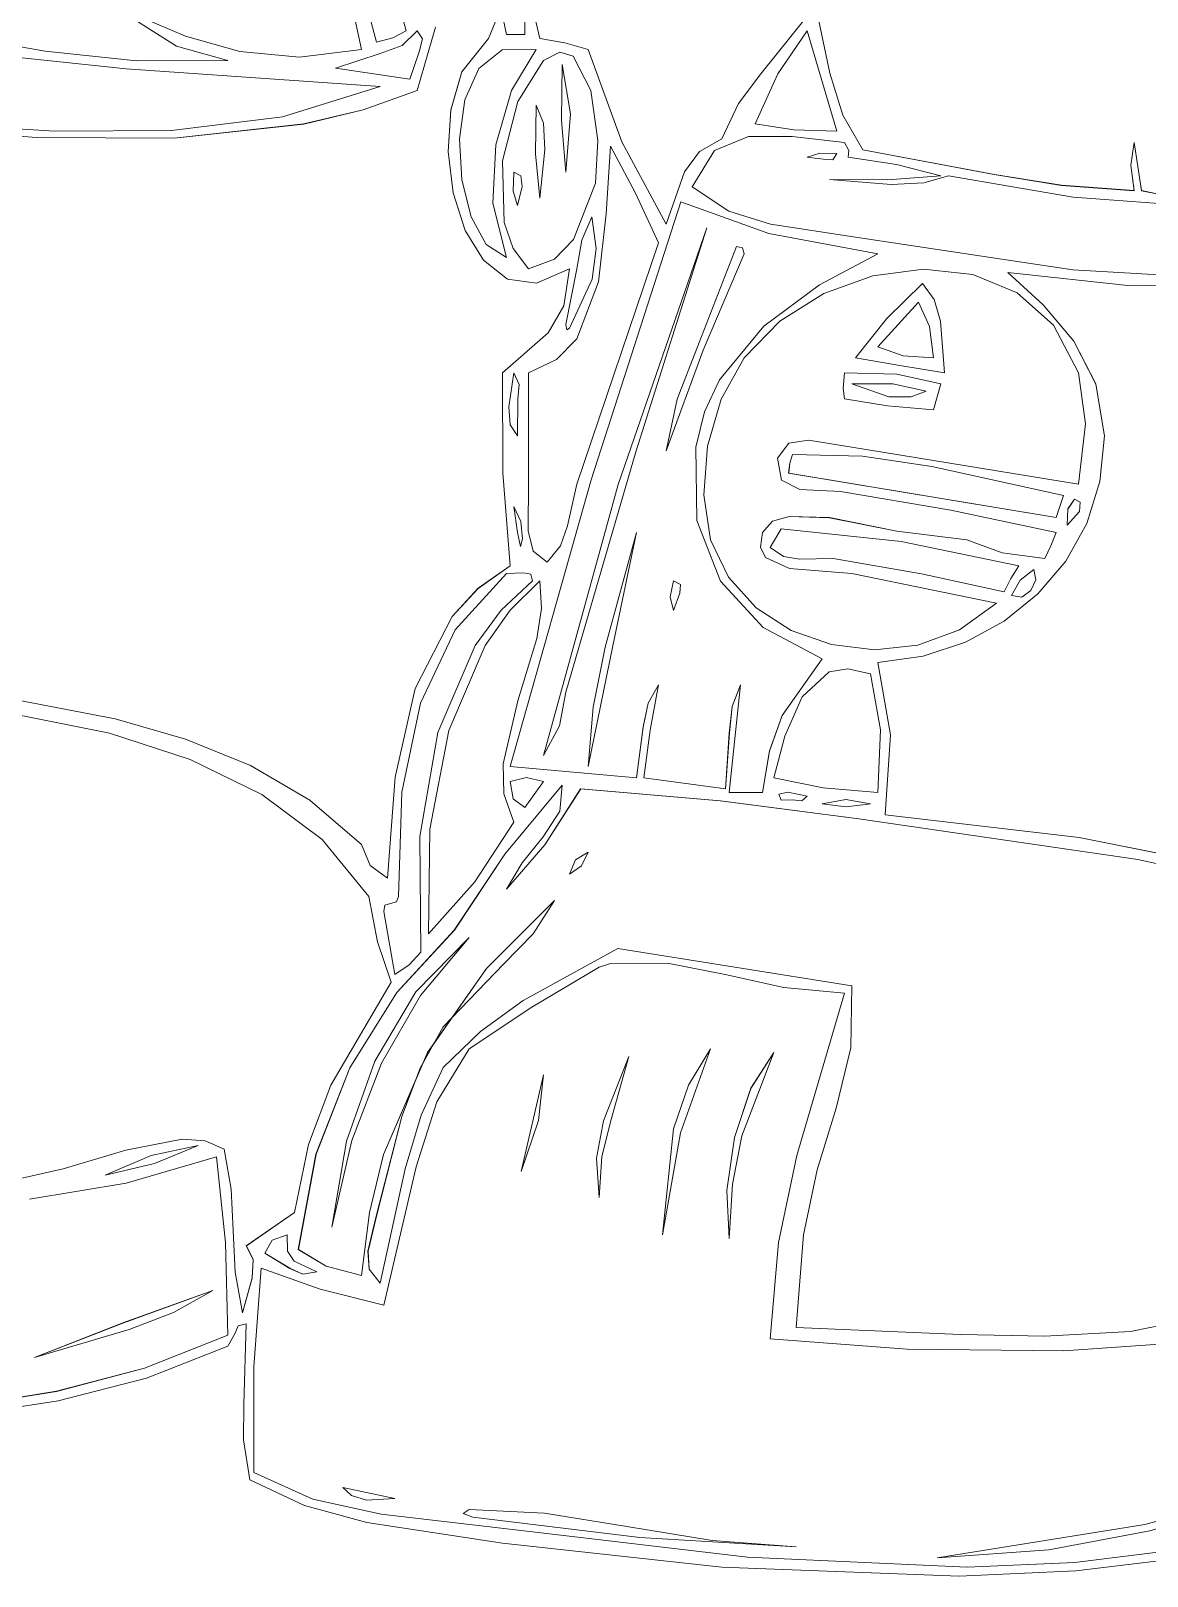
# Model space of a CAD drawing. Header units: inches. Extents: x 9 to 288, y -355 to -66.
# Drawn here: x 112.6 to 180, y -354.9 to -261.6 of the extents above; entities that cross this region are included whole.
import ezdxf

# ---------------------------------------------------------------- set-up
doc = ezdxf.new("R2010")
doc.units = ezdxf.units.IN
doc.header["$MEASUREMENT"] = 0
doc.layers.add('Layer 1', color=7, linetype='Continuous')

msp = doc.modelspace()

# ---------------------------------------------------------------- linework, layer by layer
at = {"layer": 'Layer 1', "color": 7, "lineweight": 9}
for points in [[(102.725, -260.912), (113.456, -262.799), (118.979, -263.389), (124.489, -263.38), (121.396, -262.515), (118.821, -260.883), (116.837, -258.593), (115.514, -255.751), (109.212, -253.416), (102.725, -251.264), (102.54, -251.751), (102.276, -252.161), (102.173, -251.143), (101.379, -250.815), (101.338, -253.363), (101.705, -255.931), (102.725, -260.912), (102.725, -260.912)], [(101.378, -250.815), (102.172, -251.143), (102.276, -252.161), (102.539, -251.751), (102.725, -251.264), (109.211, -253.416), (115.514, -255.751), (116.837, -258.593), (118.82, -260.883), (121.395, -262.515), (124.489, -263.38), (118.979, -263.389), (113.456, -262.799), (102.724, -260.912), (101.705, -255.931), (101.338, -253.363), (101.378, -250.815), (101.378, -250.815)], [(134.075, -257.098), (135.258, -261.585), (134.452, -262.013), (133.464, -262.259), (132.193, -257.405)], [(132.193, -257.405), (133.464, -262.258), (134.452, -262.012), (135.258, -261.584)], [(119.104, -260.688), (121.935, -261.91), (125.227, -262.828), (128.824, -263.18), (132.567, -262.708), (131.539, -257.914)], [(131.539, -257.914), (132.567, -262.708), (128.824, -263.18), (125.227, -262.828), (121.935, -261.91), (119.104, -260.688)], [(142.663, -259.117), (143.336, -262.034), (144.853, -262.312), (146.253, -262.709), (148.297, -268.294), (150.966, -273.254), (152.07, -270.095), (152.984, -268.877), (154.331, -268.094), (155.348, -265.969), (156.69, -264.17), (159.492, -260.688), (159.267, -258.668), (155.72, -258.3), (151.414, -258.345), (142.663, -259.117), (142.663, -259.117)], [(102.275, -261.585), (100.925, -260.544), (99.166, -260.035), (94.646, -259.566), (91.811, -259.298), (89.548, -259.497), (87.927, -260.514), (87.017, -262.706), (91.204, -264.464), (96.123, -265.726), (106.987, -267.194), (114.018, -267.644), (121.092, -267.593), (127.79, -266.782), (133.688, -264.951), (118.362, -263.885), (110.144, -263.019), (102.275, -261.585), (102.275, -261.585)], [(133.688, -264.951), (127.79, -266.782), (121.093, -267.593), (114.018, -267.645), (106.987, -267.195), (96.124, -265.727), (91.205, -264.464), (87.018, -262.707), (87.927, -260.515), (89.548, -259.497), (91.812, -259.299), (94.647, -259.566), (99.166, -260.035), (100.925, -260.545), (102.276, -261.585), (110.145, -263.019), (118.362, -263.885), (133.688, -264.951), (133.688, -264.951)], [(142.215, -259.342), (142.434, -260.732), (142.439, -261.81), (141.317, -261.81), (140.868, -259.567), (142.215, -259.342), (142.215, -259.342)], [(140.868, -259.566), (141.317, -261.81), (142.439, -261.81), (142.434, -260.731), (142.215, -259.342), (140.868, -259.566), (140.868, -259.566)], [(159.715, -258.668), (160.856, -264.146), (161.64, -266.672), (162.856, -268.766), (170.793, -270.253), (174.847, -270.912), (179.236, -271.234), (179.041, -269.691), (179.236, -268.317), (179.461, -269.775), (179.685, -271.234), (180.807, -271.458)], [(180.808, -271.457), (179.687, -271.233), (179.463, -269.774), (179.239, -268.316), (179.044, -269.69), (179.239, -271.233), (174.849, -270.911), (170.796, -270.252), (162.858, -268.764), (161.643, -266.671), (160.858, -264.145), (159.718, -258.667), (171.879, -258.806), (184.622, -258.668)], [(140.669, -261.008), (140.236, -262.045), (138.625, -264.054), (137.958, -266.362), (137.8, -268.873), (138.106, -271.369), (138.836, -273.63), (139.946, -275.437), (141.394, -276.572), (143.137, -276.814), (145.132, -275.945), (144.791, -278.185), (143.835, -279.809), (141.093, -282.228), (141.101, -288.278), (141.542, -293.896), (139.612, -295.249), (138.038, -296.956), (135.816, -301.297), (134.606, -306.65), (134.137, -312.745), (133.09, -311.996), (132.567, -310.724), (129.442, -308.045), (125.87, -305.954), (121.928, -304.348), (117.693, -303.124), (108.651, -301.401)], [(108.652, -301.4), (117.694, -303.123), (121.929, -304.347), (125.871, -305.953), (129.442, -308.044), (132.567, -310.724), (133.09, -311.995), (134.137, -312.743), (134.606, -306.649), (135.816, -301.297), (138.038, -296.956), (139.612, -295.248), (141.542, -293.896), (141.101, -288.278), (141.093, -282.227), (143.835, -279.809), (144.791, -278.184), (145.132, -275.945), (143.137, -276.813), (141.394, -276.571), (139.946, -275.437), (138.836, -273.629), (138.106, -271.368), (137.8, -268.873), (137.958, -266.361), (138.625, -264.053), (140.236, -262.045), (140.67, -261.008)], [(104.744, -267.42), (112.947, -268.027), (121.245, -268.057), (129.089, -267.207), (132.67, -266.359), (135.932, -265.177), (137.046, -261.353)], [(135.932, -261.585), (136.256, -262.067), (136.06, -262.845), (135.484, -264.502), (130.996, -263.829), (133.697, -262.94), (135.025, -262.474), (135.932, -261.585), (135.932, -261.585)], [(130.996, -263.829), (135.484, -264.503), (136.06, -262.846), (136.256, -262.068), (135.932, -261.586), (135.025, -262.474), (133.697, -262.941), (130.996, -263.829), (130.996, -263.829)], [(137.046, -261.353), (135.932, -265.176), (135.932, -265.176)], [(159.492, -261.585), (161.287, -267.643), (158.678, -267.559), (156.349, -267.194), (157.711, -264.18), (159.492, -261.585), (159.492, -261.585)], [(156.349, -267.195), (158.678, -267.56), (161.287, -267.644), (159.492, -261.586), (157.711, -264.181), (156.349, -267.195), (156.349, -267.195)], [(143.112, -262.708), (141.626, -265.194), (140.674, -268.46), (140.492, -271.992), (141.317, -275.273), (140.104, -274.49), (139.192, -272.811), (138.636, -270.572), (138.491, -268.108), (138.812, -265.754), (139.652, -263.846), (141.067, -262.719), (143.112, -262.708), (143.112, -262.708)], [(141.317, -275.273), (140.492, -271.992), (140.674, -268.46), (141.626, -265.194), (143.113, -262.708), (141.068, -262.719), (139.652, -263.846), (138.812, -265.754), (138.491, -268.108), (138.636, -270.572), (139.192, -272.811), (140.104, -274.49), (141.317, -275.273), (141.317, -275.273)], [(146.702, -270.785), (146.84, -268.197), (146.413, -265.177), (145.344, -263.108), (144.547, -262.865), (143.561, -263.38), (142.003, -265.839), (141.092, -269.436), (141.192, -273.147), (141.733, -274.724), (142.664, -275.945), (144.221, -275.363), (145.377, -274.187), (146.702, -270.785), (146.702, -270.785)], [(142.663, -275.945), (141.733, -274.725), (141.191, -273.148), (141.092, -269.437), (142.002, -265.839), (143.561, -263.38), (144.546, -262.866), (145.344, -263.109), (146.413, -265.177), (146.84, -268.198), (146.701, -270.785), (145.377, -274.187), (144.221, -275.363), (142.663, -275.945), (142.663, -275.945)], [(144.907, -270.111), (145.19, -266.587), (144.682, -263.605), (144.655, -266.999), (144.907, -270.111), (144.907, -270.111)], [(144.683, -263.605), (145.191, -266.587), (144.908, -270.111), (144.655, -266.999), (144.683, -263.605), (144.683, -263.605)], [(135.932, -265.176), (132.67, -266.359), (129.089, -267.208), (121.245, -268.057), (112.947, -268.027), (104.744, -267.419)], [(143.336, -271.682), (143.64, -268.737), (143.553, -267.161), (143.112, -266.074), (143.084, -269.018), (143.336, -271.682), (143.336, -271.682)], [(143.112, -266.074), (143.553, -267.161), (143.64, -268.738), (143.336, -271.682), (143.084, -269.018), (143.112, -266.074), (143.112, -266.074)], [(142.663, -282.228), (142.663, -288.735), (142.628, -291.78), (142.934, -292.996), (143.785, -293.671), (144.582, -292.68), (145.02, -291.48), (145.581, -288.959), (150.517, -274.375), (149.123, -271.394), (147.6, -268.541), (147.339, -272.627), (146.893, -276.746), (145.566, -280.184), (144.355, -281.425), (142.663, -282.228), (142.663, -282.228)], [(147.6, -268.542), (149.123, -271.394), (150.517, -274.375), (145.58, -288.96), (145.02, -291.481), (144.582, -292.681), (143.785, -293.672), (142.933, -292.997), (142.628, -291.781), (142.663, -288.735), (142.663, -282.229), (144.355, -281.426), (145.566, -280.185), (146.893, -276.746), (147.339, -272.627), (147.6, -268.542), (147.6, -268.542)], [(161.96, -269.214), (162.015, -268.814), (161.736, -268.317), (158.589, -267.965), (155.935, -267.966), (153.881, -268.814), (152.535, -271.009), (154.757, -272.477), (157.27, -273.249), (163.08, -274.15), (175.53, -276.011), (182.142, -276.405)], [(182.142, -276.406), (175.53, -276.011), (163.08, -274.15), (157.27, -273.25), (154.757, -272.478), (152.535, -271.01), (153.881, -268.816), (155.935, -267.966), (158.589, -267.966), (161.736, -268.318), (162.015, -268.816), (161.96, -269.215), (164.89, -269.65), (167.569, -270.336), (167.569, -270.336)], [(159.492, -269.214), (160.251, -268.964), (161.287, -268.99), (161.031, -269.369), (160.632, -269.345), (159.492, -269.214), (159.492, -269.214)], [(161.287, -268.991), (160.251, -268.964), (159.492, -269.215), (160.632, -269.345), (161.031, -269.37), (161.287, -268.991), (161.287, -268.991)], [(183.195, -272.189), (175.56, -271.62), (168.018, -270.335), (166.531, -270.763), (164.563, -270.862), (160.838, -270.56), (164.343, -270.588), (167.569, -270.335), (164.89, -269.65), (161.96, -269.214), (161.96, -269.214)], [(141.99, -272.131), (142.274, -270.983), (142.19, -270.346), (141.766, -270.111), (141.739, -271.26), (141.99, -272.131), (141.99, -272.131)], [(141.766, -270.111), (142.19, -270.345), (142.274, -270.982), (141.991, -272.131), (141.739, -271.26), (141.766, -270.111), (141.766, -270.111)], [(167.569, -270.336), (164.343, -270.588), (160.838, -270.561), (164.563, -270.864), (166.531, -270.765), (168.018, -270.336), (175.56, -271.62), (183.195, -272.189)], [(155.453, -301.076), (154.967, -302.384), (154.785, -303.999), (154.556, -307.358), (149.618, -306.685), (150, -303.814), (150.516, -301.076), (149.889, -302.187), (149.586, -303.622), (149.17, -306.685), (141.542, -306.011), (146.441, -288.698), (151.863, -271.906), (157.177, -273.828), (163.754, -275.046), (160.229, -276.91), (156.866, -279.421), (154.199, -282.662), (153.292, -284.582), (152.76, -286.714), (152.818, -291.151), (154.244, -294.807), (156.835, -297.614), (160.389, -299.504), (157.98, -302.929), (157.206, -305.071), (156.798, -307.581), (154.78, -307.581), (155.453, -301.076), (155.453, -301.076)], [(154.78, -307.582), (156.8, -307.582), (157.207, -305.073), (157.982, -302.931), (160.391, -299.505), (156.837, -297.615), (154.246, -294.808), (152.82, -291.152), (152.761, -286.717), (153.294, -284.583), (154.201, -282.664), (156.868, -279.423), (160.231, -276.912), (163.756, -275.048), (157.179, -273.829), (151.864, -271.908), (146.443, -288.699), (141.543, -306.013), (149.171, -306.687), (149.586, -303.624), (149.89, -302.188), (150.517, -301.077), (150.002, -303.816), (149.619, -306.687), (154.557, -307.36), (154.787, -304.001), (154.968, -302.386), (155.454, -301.077), (154.78, -307.582), (154.78, -307.582)], [(146.478, -272.804), (146.737, -274.726), (146.501, -276.587), (145.131, -279.536), (144.971, -279.642), (144.907, -279.31), (145.585, -275.95), (145.885, -274.231), (146.478, -272.804), (146.478, -272.804)], [(144.907, -279.311), (144.971, -279.643), (145.132, -279.536), (146.501, -276.587), (146.737, -274.726), (146.478, -272.805), (145.885, -274.232), (145.585, -275.951), (144.907, -279.311), (144.907, -279.311)], [(143.561, -305.339), (144.529, -303.545), (144.908, -301.524), (149.129, -287.003), (153.433, -273.477), (148.066, -288.977), (143.561, -305.339), (143.561, -305.339)], [(153.433, -273.477), (149.129, -287.004), (144.907, -301.525), (144.528, -303.545), (143.561, -305.34), (148.066, -288.977), (153.433, -273.477), (153.433, -273.477)], [(155.229, -274.599), (155.587, -274.69), (155.677, -275.048), (153.201, -280.873), (150.966, -286.939), (151.635, -283.815), (152.815, -280.768), (155.229, -274.599), (155.229, -274.599)], [(150.966, -286.94), (153.201, -280.873), (155.677, -275.048), (155.587, -274.69), (155.229, -274.6), (152.815, -280.768), (151.635, -283.816), (150.966, -286.94), (150.966, -286.94)], [(175.872, -288.959), (162.185, -286.717), (159.572, -286.297), (158.374, -286.487), (157.698, -287.39), (157.935, -288.718), (159.05, -289.275), (161.511, -289.409), (168.163, -290.535), (174.525, -291.878), (174.21, -292.684), (173.852, -293.449), (171.272, -293.111), (169.14, -292.326), (164.912, -291.792), (160.838, -290.981), (158.4, -290.909), (157.395, -291.194), (156.798, -291.878), (156.678, -292.759), (156.972, -293.384), (158.43, -294.051), (162.183, -294.346), (170.935, -296.14), (168.687, -297.749), (166.179, -298.674), (163.555, -298.96), (160.955, -298.649), (158.524, -297.788), (156.403, -296.417), (154.733, -294.582), (153.658, -292.326), (153.24, -289.597), (153.468, -286.667), (154.296, -283.818), (155.677, -281.332), (157.829, -279.118), (160.488, -277.447), (163.452, -276.38), (166.522, -275.977), (169.499, -276.3), (172.182, -277.408), (174.373, -279.365), (175.871, -282.229), (176.297, -285.316), (175.872, -288.959), (175.872, -288.959)], [(175.872, -282.228), (174.374, -279.364), (172.183, -277.407), (169.499, -276.298), (166.522, -275.976), (163.452, -276.379), (160.488, -277.446), (157.829, -279.117), (155.677, -281.331), (154.296, -283.817), (153.469, -286.666), (153.241, -289.597), (153.658, -292.325), (154.733, -294.581), (156.403, -296.416), (158.524, -297.786), (160.955, -298.648), (163.555, -298.959), (166.179, -298.673), (168.687, -297.748), (170.935, -296.139), (162.183, -294.345), (158.43, -294.05), (156.973, -293.383), (156.678, -292.758), (156.798, -291.876), (157.395, -291.192), (158.4, -290.908), (160.838, -290.979), (164.912, -291.791), (169.14, -292.325), (171.272, -293.11), (173.852, -293.448), (174.21, -292.683), (174.525, -291.876), (168.164, -290.534), (161.511, -289.408), (159.05, -289.274), (157.935, -288.717), (157.698, -287.389), (158.374, -286.486), (159.572, -286.296), (162.185, -286.715), (175.872, -288.958), (176.297, -285.316), (175.872, -282.228), (175.872, -282.228)], [(186.972, -276.834), (179.045, -276.979), (171.607, -276.17), (173.74, -278.134), (175.603, -280.326), (176.926, -282.908), (177.441, -286.042), (177.174, -288.793), (176.376, -291.328), (175.106, -293.605), (173.424, -295.585), (171.389, -297.228), (169.06, -298.492), (166.495, -299.34), (163.754, -299.729), (164.521, -304.09), (164.203, -308.928), (175.911, -310.3), (186.921, -312.484)], [(186.923, -312.485), (175.912, -310.302), (164.205, -308.93), (164.523, -304.092), (163.756, -299.731), (166.497, -299.341), (169.062, -298.493), (171.391, -297.229), (173.426, -295.586), (175.108, -293.606), (176.378, -291.329), (177.175, -288.795), (177.443, -286.044), (176.928, -282.91), (175.605, -280.327), (173.742, -278.136), (171.608, -276.172), (179.046, -276.981), (186.973, -276.836)], [(166.447, -276.843), (164.303, -278.961), (162.407, -281.331), (165.083, -281.797), (167.793, -282.228), (167.548, -279.108), (167.162, -277.811), (166.447, -276.843), (166.447, -276.843)], [(167.794, -282.228), (165.084, -281.797), (162.408, -281.331), (164.303, -278.961), (166.447, -276.843), (167.162, -277.811), (167.548, -279.108), (167.794, -282.228), (167.794, -282.228)], [(163.755, -280.657), (165.285, -281.209), (167.121, -281.331), (166.877, -279.443), (166.223, -277.965), (163.755, -280.657), (163.755, -280.657)], [(166.223, -277.965), (166.877, -279.443), (167.121, -281.331), (165.285, -281.209), (163.755, -280.657), (166.223, -277.965), (166.223, -277.965)], [(141.766, -282.228), (142.099, -282.941), (142.016, -283.815), (141.991, -286.042), (141.543, -285.383), (141.474, -284.283), (141.766, -282.228), (141.766, -282.228)], [(141.99, -286.042), (142.016, -283.815), (142.099, -282.941), (141.766, -282.228), (141.474, -284.283), (141.542, -285.383), (141.99, -286.042), (141.99, -286.042)], [(161.736, -283.799), (164.335, -284.228), (167.121, -284.473), (167.569, -282.902), (164.897, -282.32), (161.736, -282.227), (161.661, -283.18), (161.736, -283.799), (161.736, -283.799)], [(161.736, -282.228), (164.897, -282.32), (167.569, -282.902), (167.121, -284.473), (164.336, -284.229), (161.736, -283.799), (161.661, -283.18), (161.736, -282.228), (161.736, -282.228)], [(166.672, -283.35), (164.661, -282.893), (162.183, -282.902), (164.423, -283.676), (165.778, -283.68), (166.672, -283.35), (166.672, -283.35)], [(162.183, -282.902), (164.661, -282.893), (166.672, -283.35), (165.778, -283.68), (164.423, -283.676), (162.183, -282.902), (162.183, -282.902)], [(158.595, -287.164), (158.447, -287.69), (158.37, -288.287), (174.524, -290.979), (174.973, -289.633), (167.022, -287.881), (162.841, -287.274), (158.595, -287.164), (158.595, -287.164)], [(174.974, -289.633), (174.525, -290.979), (158.371, -288.287), (158.449, -287.691), (158.596, -287.164), (162.841, -287.274), (167.022, -287.881), (174.974, -289.633), (174.974, -289.633)], [(175.198, -291.427), (175.934, -290.614), (175.97, -290.036), (175.647, -289.856), (175.238, -290.457), (175.198, -291.427), (175.198, -291.427)], [(175.647, -289.857), (175.97, -290.036), (175.934, -290.614), (175.198, -291.428), (175.238, -290.458), (175.647, -289.857), (175.647, -289.857)], [(141.99, -291.876), (142.179, -292.724), (142.294, -292.261), (142.201, -291.212), (141.766, -290.305), (141.99, -291.876), (141.99, -291.876)], [(141.766, -290.306), (142.202, -291.212), (142.295, -292.261), (142.179, -292.724), (141.991, -291.876), (141.766, -290.306), (141.766, -290.306)], [(146.253, -306.012), (147.759, -298.711), (149.17, -291.876), (147.291, -298.804), (146.564, -302.417), (146.253, -306.012), (146.253, -306.012)], [(149.17, -291.876), (147.759, -298.711), (146.253, -306.012), (146.564, -302.417), (147.291, -298.804), (149.17, -291.876), (149.17, -291.876)], [(172.281, -293.896), (171.797, -294.646), (171.384, -295.467), (166.386, -294.367), (161.062, -293.447), (159.028, -293.477), (158.053, -293.329), (157.247, -292.773), (157.921, -291.651), (165.169, -292.426), (172.281, -293.896), (172.281, -293.896)], [(157.921, -291.651), (157.247, -292.774), (158.053, -293.329), (159.028, -293.477), (161.062, -293.448), (166.386, -294.368), (171.384, -295.467), (171.797, -294.647), (172.281, -293.896), (165.169, -292.426), (157.921, -291.651), (157.921, -291.651)], [(142.888, -294.793), (141.011, -296.558), (139.435, -298.698), (137.179, -303.948), (136.094, -310.23), (136.157, -317.23), (135.443, -317.976), (134.586, -318.577), (133.913, -314.762), (133.978, -314.378), (134.323, -314.274), (134.686, -314.189), (134.811, -313.864), (135.011, -307.557), (136.133, -302.173), (138.22, -297.754), (141.317, -294.344), (142.361, -294.31), (142.79, -294.386), (142.888, -294.793), (142.888, -294.793)], [(141.317, -294.344), (138.22, -297.754), (136.132, -302.173), (135.01, -307.557), (134.811, -313.864), (134.687, -314.189), (134.323, -314.274), (133.978, -314.378), (133.913, -314.762), (134.586, -318.577), (135.443, -317.975), (136.157, -317.23), (136.095, -310.229), (137.179, -303.948), (139.436, -298.698), (141.011, -296.558), (142.888, -294.793), (142.79, -294.386), (142.361, -294.31), (141.317, -294.344), (141.317, -294.344)], [(141.766, -309.378), (139.41, -312.967), (136.605, -316.11), (136.705, -309.787), (137.844, -303.842), (140.047, -298.701), (141.554, -296.566), (143.336, -294.793), (143.448, -296.476), (143.158, -298.268), (142.001, -302.045), (141.119, -305.841), (141.173, -307.66), (141.766, -309.378), (141.766, -309.378)], [(143.336, -294.793), (141.554, -296.566), (140.047, -298.701), (137.844, -303.842), (136.705, -309.787), (136.605, -316.11), (139.41, -312.967), (141.766, -309.378), (141.173, -307.66), (141.119, -305.841), (142.001, -302.045), (143.158, -298.268), (143.448, -296.476), (143.336, -294.793), (143.336, -294.793)], [(151.415, -296.588), (151.794, -295.534), (151.833, -295.022), (151.415, -294.793), (151.214, -295.768), (151.415, -296.588), (151.415, -296.588)], [(151.415, -294.793), (151.833, -295.021), (151.794, -295.534), (151.415, -296.588), (151.214, -295.768), (151.415, -294.793), (151.415, -294.793)], [(173.178, -294.12), (173.309, -294.733), (173.008, -295.376), (172.456, -295.784), (171.832, -295.69), (172.348, -294.747), (173.178, -294.12), (173.178, -294.12)], [(171.832, -295.69), (172.456, -295.785), (173.008, -295.377), (173.309, -294.734), (173.178, -294.12), (172.348, -294.747), (171.832, -295.69), (171.832, -295.69)], [(163.306, -300.403), (163.923, -303.784), (163.755, -307.582), (160.455, -307.292), (157.473, -306.685), (158.149, -304.172), (159.182, -301.798), (160.818, -300.297), (161.94, -300.103), (163.306, -300.403), (163.306, -300.403)], [(157.473, -306.685), (160.455, -307.292), (163.755, -307.582), (163.923, -303.784), (163.306, -300.403), (161.94, -300.103), (160.818, -300.297), (159.182, -301.798), (158.149, -304.172), (157.473, -306.685), (157.473, -306.685)], [(110.802, -331.143), (114.541, -330.309), (118.335, -329.171), (121.728, -328.514), (123.132, -328.611), (124.264, -329.123), (124.695, -331.525), (124.813, -334.021), (124.937, -336.537), (125.385, -338.995), (125.955, -336.897), (126.016, -335.79), (125.61, -334.956), (128.527, -332.936), (129.365, -328.837), (130.719, -325.256), (134.361, -319.025), (133.529, -316.604), (133.014, -313.864), (130.185, -310.421), (126.538, -307.701), (122.213, -305.594), (117.352, -303.989), (106.573, -301.849)], [(106.574, -301.848), (117.353, -303.988), (122.215, -305.593), (126.54, -307.7), (130.186, -310.42), (133.016, -313.863), (133.53, -316.603), (134.363, -319.024), (130.72, -325.255), (129.366, -328.836), (128.529, -332.935), (125.611, -334.955), (126.018, -335.787), (125.957, -336.896), (125.387, -338.994), (124.939, -336.536), (124.815, -334.02), (124.696, -331.523), (124.265, -329.121), (123.133, -328.61), (121.73, -328.513), (118.337, -329.17), (114.542, -330.307), (110.803, -331.142)], [(143.561, -306.91), (142.439, -308.481), (141.725, -307.961), (141.542, -306.91), (142.529, -306.68), (143.561, -306.91), (143.561, -306.91)], [(141.542, -306.91), (141.724, -307.961), (142.439, -308.481), (143.561, -306.91), (142.528, -306.68), (141.542, -306.91), (141.542, -306.91)], [(187.329, -338.442), (179.013, -340.118), (173.853, -340.414), (168.746, -340.31), (158.818, -339.893), (159.267, -334.284), (160.096, -330.355), (161.239, -326.648), (162.125, -323), (162.183, -319.251), (155.114, -318.13), (148.048, -317.007), (142.327, -320.148), (139.756, -322.01), (137.502, -324.187), (136.162, -327.054), (135.211, -330.31), (133.688, -337.201), (133.028, -336.356), (132.96, -335.268), (133.463, -333.161), (135.002, -327.137), (136.102, -324.226), (137.502, -321.719), (141.164, -317.917), (142.934, -316.117), (144.233, -314.09), (140.12, -318.202), (136.548, -323.289), (133.901, -329.442), (133.045, -332.946), (132.566, -336.753), (130.437, -336.188), (128.751, -335.181), (129.819, -329.427), (131.863, -324.214), (134.706, -319.661), (138.174, -315.885), (141.22, -311.303), (144.681, -307.134), (144.54, -308.703), (143.541, -310.26), (142.271, -311.825), (141.317, -313.416), (141.317, -313.416)], [(144.683, -307.134), (141.222, -311.302), (138.176, -315.885), (134.708, -319.661), (131.864, -324.214), (129.821, -329.427), (128.753, -335.181), (130.439, -336.188), (132.567, -336.753), (133.046, -332.947), (133.903, -329.442), (136.549, -323.29), (140.122, -318.203), (144.235, -314.09), (142.935, -316.117), (141.166, -317.917), (137.504, -321.719), (136.103, -324.226), (135.004, -327.137), (133.465, -333.161), (132.962, -335.268), (133.029, -336.356), (133.689, -337.201), (135.213, -330.31), (136.163, -327.054), (137.504, -324.187), (139.758, -322.01), (142.328, -320.148), (148.05, -317.007), (155.116, -318.13), (162.186, -319.251), (162.128, -323), (161.241, -326.648), (160.098, -330.355), (159.268, -334.284), (158.821, -339.893), (168.747, -340.31), (173.855, -340.414), (179.014, -340.118), (187.33, -338.442)], [(141.317, -313.416), (143.633, -310.739), (145.804, -307.359), (154.242, -308.084), (162.605, -309.175), (179.461, -311.622), (188.294, -313.547)], [(188.297, -313.547), (179.463, -311.622), (162.607, -309.175), (154.245, -308.085), (145.807, -307.359), (143.635, -310.74), (141.319, -313.416), (142.273, -311.825), (143.542, -310.26), (144.541, -308.703), (144.683, -307.134), (144.683, -307.134)], [(159.492, -307.807), (159.162, -308.08), (158.609, -308.016), (157.921, -308.032), (157.772, -307.687), (158.319, -307.553), (159.492, -307.807), (159.492, -307.807)], [(157.921, -308.031), (158.609, -308.016), (159.162, -308.08), (159.492, -307.806), (158.319, -307.553), (157.772, -307.687), (157.921, -308.031), (157.921, -308.031)], [(160.389, -308.256), (161.828, -307.996), (163.306, -308.256), (161.847, -308.438), (160.389, -308.256), (160.389, -308.256)], [(163.306, -308.256), (161.828, -307.996), (160.389, -308.256), (161.847, -308.438), (163.306, -308.256), (163.306, -308.256)], [(145.132, -312.519), (145.854, -312.008), (146.253, -311.172), (145.496, -311.649), (145.132, -312.519), (145.132, -312.519)], [(146.253, -311.172), (145.854, -312.008), (145.132, -312.519), (145.496, -311.649), (146.253, -311.172), (146.253, -311.172)], [(130.771, -333.835), (131.982, -328.594), (133.767, -323.929), (136.131, -319.841), (139.073, -316.332), (135.85, -319.623), (133.364, -323.806), (131.657, -328.627), (130.771, -333.835), (130.771, -333.835)], [(139.073, -316.333), (136.131, -319.842), (133.767, -323.929), (131.982, -328.595), (130.771, -333.835), (131.657, -328.627), (133.364, -323.806), (135.85, -319.623), (139.073, -316.333), (139.073, -316.333)], [(181.955, -353.286), (175.655, -354.079), (169.152, -354.357), (155.894, -353.75), (142.888, -352.235), (133.763, -351.153), (129.633, -350.244), (126.06, -348.644), (126.066, -342.255), (126.508, -336.304), (130.065, -337.571), (133.913, -338.547), (135.875, -330.187), (137.114, -326.265), (139.074, -323.065), (142.864, -320.532), (146.927, -318.128), (147.6, -317.903), (151.045, -317.887), (154.533, -318.565), (158.089, -319.361), (161.736, -319.699), (161.736, -319.699)], [(147.6, -317.904), (146.927, -318.129), (142.864, -320.532), (139.074, -323.065), (137.114, -326.266), (135.875, -330.187), (133.913, -338.547), (130.065, -337.572), (126.508, -336.304), (126.066, -342.256), (126.06, -348.645), (129.633, -350.244), (133.764, -351.153), (142.888, -352.235), (155.894, -353.751), (169.152, -354.358), (175.655, -354.08), (181.955, -353.286)], [(184.525, -340.632), (175.002, -341.295), (165.52, -341.202), (157.247, -340.568), (157.764, -334.745), (158.867, -329.509), (161.736, -319.699), (158.089, -319.361), (154.533, -318.565), (151.045, -317.887), (147.6, -317.904), (147.6, -317.904)], [(161.736, -319.699), (158.868, -329.509), (157.764, -334.745), (157.247, -340.567), (165.52, -341.202), (175.001, -341.294), (184.524, -340.631)], [(148.722, -323.513), (147.655, -327.327), (147.09, -329.56), (146.926, -332.039), (146.771, -329.662), (147.176, -327.409), (148.722, -323.513), (148.722, -323.513)], [(146.927, -332.039), (147.091, -329.56), (147.655, -327.327), (148.722, -323.513), (147.177, -327.409), (146.772, -329.662), (146.927, -332.039), (146.927, -332.039)], [(150.741, -334.283), (151.831, -328.137), (153.658, -323.064), (152.312, -325.253), (151.418, -327.893), (150.741, -334.283), (150.741, -334.283)], [(153.658, -323.065), (151.831, -328.137), (150.741, -334.284), (151.418, -327.893), (152.312, -325.253), (153.658, -323.065), (153.658, -323.065)], [(154.78, -334.508), (154.972, -331.222), (155.536, -328.308), (157.473, -323.288), (156.087, -325.443), (155.104, -328.411), (154.633, -331.622), (154.78, -334.508), (154.78, -334.508)], [(157.473, -323.289), (155.535, -328.308), (154.972, -331.222), (154.78, -334.508), (154.633, -331.622), (155.104, -328.411), (156.087, -325.444), (157.473, -323.289), (157.473, -323.289)], [(142.215, -330.469), (143.268, -327.378), (143.561, -324.635), (142.215, -330.469), (142.215, -330.469)], [(143.561, -324.635), (143.268, -327.378), (142.215, -330.469), (143.561, -324.635), (143.561, -324.635)], [(122.693, -328.898), (120.072, -329.979), (117.085, -330.693), (119.865, -329.494), (122.693, -328.898), (122.693, -328.898)], [(117.085, -330.693), (120.073, -329.98), (122.693, -328.899), (119.865, -329.494), (117.085, -330.693), (117.085, -330.693)], [(108.586, -344.627), (114.15, -343.739), (119.463, -342.334), (124.489, -340.341), (124.359, -334.749), (123.816, -329.57), (118.355, -331.178), (112.505, -332.133)], [(112.504, -332.135), (118.354, -331.18), (123.815, -329.573), (124.359, -334.751), (124.489, -340.343), (119.462, -342.336), (114.149, -343.742), (108.586, -344.629)], [(128.079, -334.283), (128.099, -335.274), (128.502, -335.88), (129.874, -336.527), (129.033, -336.658), (128.236, -336.314), (126.733, -335.405), (127.178, -334.616), (128.079, -334.283), (128.079, -334.283)], [(126.733, -335.405), (128.235, -336.313), (129.033, -336.658), (129.874, -336.527), (128.502, -335.881), (128.099, -335.274), (128.079, -334.284), (127.178, -334.616), (126.733, -335.405), (126.733, -335.405)], [(123.592, -337.649), (121.212, -338.971), (118.538, -340), (112.821, -341.688), (118.152, -339.615), (123.592, -337.649), (123.592, -337.649)], [(112.821, -341.688), (118.538, -340), (121.211, -338.971), (123.592, -337.649), (118.152, -339.614), (112.821, -341.688), (112.821, -341.688)], [(182.404, -353.77), (175.722, -354.591), (168.674, -354.899), (154.333, -354.357), (141.088, -352.905), (132.893, -351.659), (129.126, -350.642), (125.831, -349.09), (125.43, -346.662), (125.451, -344.541), (125.606, -339.667), (125.112, -339.789), (124.937, -340.231), (124.485, -341.013), (119.572, -342.939), (114.254, -344.306), (108.613, -345.178)], [(167.344, -353.804), (174.088, -353.311), (180.185, -352.172), (185.808, -350.56), (191.128, -348.644), (191.242, -348.429), (190.903, -348.195), (185.618, -350.216), (179.877, -351.786), (167.344, -353.804), (167.344, -353.804)], [(190.904, -348.195), (191.242, -348.428), (191.129, -348.643), (185.808, -350.559), (180.186, -352.172), (174.088, -353.311), (167.345, -353.803), (179.877, -351.786), (185.619, -350.216), (190.904, -348.195), (190.904, -348.195)], [(134.586, -350.214), (131.445, -349.541), (131.965, -350.039), (132.86, -350.312), (134.586, -350.214), (134.586, -350.214)], [(131.445, -349.541), (134.586, -350.214), (132.86, -350.312), (131.965, -350.039), (131.445, -349.541), (131.445, -349.541)], [(139.073, -350.887), (138.715, -351.113), (139.298, -351.336), (149.375, -352.568), (158.818, -353.131), (153.744, -352.751), (148.595, -351.898), (143.622, -351.101), (139.073, -350.887), (139.073, -350.887)], [(158.818, -353.131), (149.375, -352.568), (139.298, -351.336), (138.715, -351.113), (139.073, -350.887), (143.622, -351.101), (148.595, -351.898), (153.744, -352.751), (158.818, -353.131), (158.818, -353.131)]]:
    msp.add_lwpolyline(points, dxfattribs=at)

doc.saveas('drawing.dxf')
